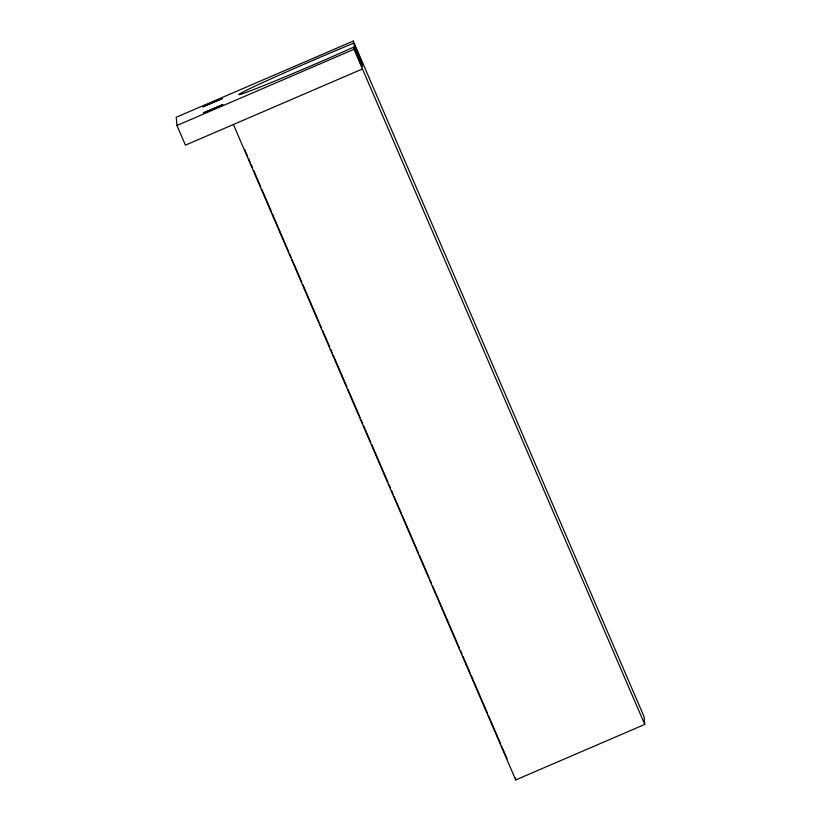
<?xml version="1.0" encoding="UTF-8"?>
<svg xmlns="http://www.w3.org/2000/svg" width="821" height="821" viewBox="0 0 821 821"><rect width="100%" height="100%" fill="white"/><g stroke="black" fill="none" stroke-linecap="round" stroke-linejoin="round"><path stroke-width="1.23" d="M353.482 43.256L361.948 62.919L362.277 66.758L353.81 47.084L352.168 47.834A82.1 2.145 -23.3 0 1 238.89 94.559A82.1 2.145 -23.3 0 1 351.84 43.924L353.482 43.256L353.297 41.05L176.248 117.249L176.956 125.49L185.423 145.153L362.461 68.954M176.956 125.49L353.995 49.291L353.81 47.084M233.4 124.505L515.721 779.95L644.752 724.42L644.095 716.764L353.297 41.05M360.306 63.586L361.948 62.919M353.995 49.291L644.752 724.42M244.566 149.258L247.603 156.318M248.619 158.669L250.138 162.199M251.154 164.549L252.673 168.079M253.689 170.44L260.78 186.911M261.796 189.261L271.433 211.623M272.439 213.973L288.664 251.637M289.669 253.987L291.188 257.517M292.204 259.867L301.841 282.229M302.846 284.579L319.071 322.243M320.077 324.593L321.606 328.123M322.612 330.483L329.714 346.955M330.719 349.305L332.248 352.835M333.254 355.195L346.944 386.968M347.96 389.318L360.121 417.561M361.137 419.911L362.656 423.441M363.662 425.801L370.764 442.273M371.78 444.623L387.994 482.286M389.01 484.636L390.529 488.167M391.545 490.517L393.064 494.047M394.07 496.407L401.171 512.879M402.187 515.239L418.402 552.892M419.418 555.242L429.044 577.604M430.06 579.954L431.579 583.485M432.595 585.845L459.452 648.21M460.468 650.56L461.987 654.091M463.003 656.451L470.094 672.922M471.11 675.273L487.325 712.936M488.341 715.286L500.502 743.528M501.518 745.889L507.091 758.83M515.516 777.959L515.721 779.95M202.9 106.822L222.245 98.571L202.9 106.822M203.413 112.908L222.758 104.657L203.413 112.908"/></g></svg>
